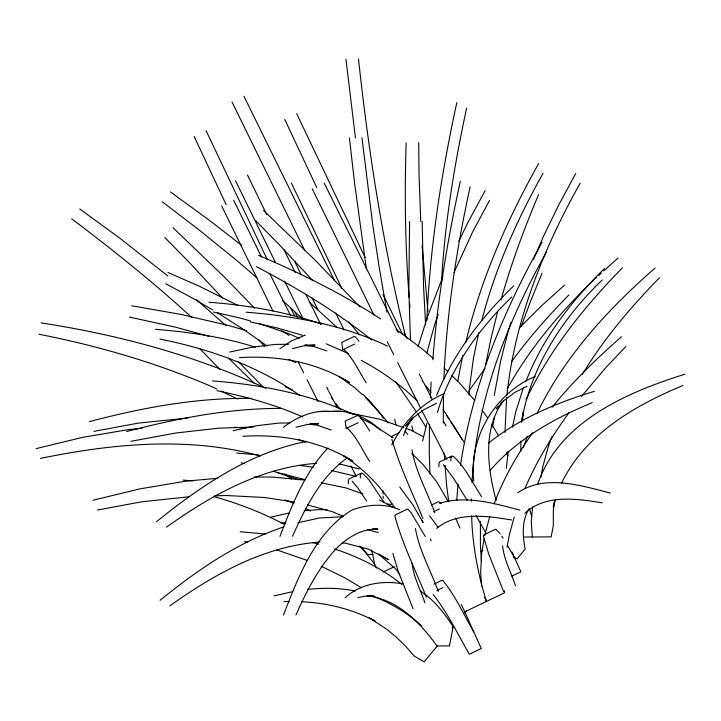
<?xml version="1.0" encoding="UTF-8"?>
<svg xmlns="http://www.w3.org/2000/svg" width="721" height="721" viewBox="0 0 721 721"><rect width="100%" height="100%" fill="white"/><g stroke="black" fill="none" stroke-linecap="round" stroke-linejoin="round"><path stroke-width="1.08" d="M480.429 521.436L480.411 545.103L481.412 561.181M360.338 478.095L360.347 474.887L361.338 473.751M450.922 460.98L450.931 457.781L451.923 456.645L449.931 457.592M520.85 451.265L520.895 441.135M429.482 424.732L429.274 452.815L429.968 474.175M412.015 563.047C413.493 576.962 420.523 589.76 424.948 602.909M502.591 545.941C504.078 559.847 511.099 572.645 515.524 585.794M443.487 394.045L443.253 423.128M406.139 142.839C404.535 194.373 405.157 246.014 409.149 297.431M409.609 221.509L408.834 289.463L410.447 340.645M426.877 320.25C429.923 246.933 441.243 174.167 456.844 102.535M430.401 397.794L431.113 382.094M441.468 281.767C444.812 223.294 454.266 165.325 466.64 108.132M443.83 379.489C446.569 314.608 456.249 250.196 470.11 186.802M469.065 394.964L469.533 387.267L473.499 358.04L478.789 332.507M472.003 482.439C476.329 400.741 506.908 322.72 546.527 251.971M506.611 397.217L504.988 432.519M456.69 500.527L458.105 483.935M432.834 359.725C437.485 299.63 447.534 240.066 460.313 181.205M532.666 506.8L531.242 521.193L532.314 536.992M522.383 421.037L523.356 412.142L521.788 420.37M506.313 468.299L508.242 451.175M460.503 465.36C472.3 386.402 503.177 311.481 542.111 242.211M494.255 395.55L500.599 361.176L508.053 331.804M506.908 395.054C514.956 320.016 543.373 248.637 580.135 183.251M554.683 500.987L553.34 510.504L553.331 525.582L551.177 536.893L523.392 537.046M484.142 538.686L481.709 552.746L480.637 572.618L481.646 586.074M484.71 535.433L489.793 516.353M507.07 547.248L509.26 535.144L514.235 517.029M540.876 477.419L542.868 466.424L548.429 446.173L551.808 436.899M554.26 501.87L553.277 507.007L555.359 499.761M457.736 381.229L462.693 355.516M485.413 365.808L491.001 338.519L497.661 311.652M492.461 427.012L494.471 417.18M422.605 441.072L426.913 423.218M512.532 427.12L515.596 412.34L523.482 387.447M521.436 422.362C530.647 367.151 562.344 318.186 602.26 279.946M465.721 342.529C480.7 279.568 507.061 219.842 538.641 163.541M506.376 454.347L506.962 452.211M537.596 484.665C558.586 421.848 626.468 392.44 684.95 374.217M426.769 353.155L434.547 325.036L438.179 314.455M481.763 320.683C495.003 268.933 517.038 219.824 543.048 173.301M523.401 447.624L527.33 436.187M500.987 300.026C511.027 264.066 524.068 229.017 538.542 194.616M418.081 346.765L427.418 316.97L442.937 276.621M508.323 330.723L511 322.206M437.386 412.529C450.58 367.935 478.6 329.155 511.685 297.061M521.139 326.658L530.007 302.676L542.012 273.286M494.128 503.88C503.528 478.438 517.065 454.645 532.81 432.618M279.973 536.289C292.005 505.097 304.595 472.625 327.947 447.975M283.443 614.959C298.665 576.358 314.735 532.783 351.875 510.062C366.827 504.43 384.996 502.979 399.677 509.837M436.629 395.36C453.473 353.47 481.664 317.042 513.839 285.741M525.97 381.31C542.706 338.176 571.447 300.675 604.414 268.636M453.987 272.592L472.634 231.928L489.559 200.366M403.4 435.592L407.041 426.715L413.178 417.135M533.513 259.506L543.102 237.155L558.487 205.413L575.728 173.491M561.434 483.449C584.668 434.52 634.624 405.562 682.796 385.537M526.033 399.677C549.465 350.127 584.172 306.767 622.403 267.842M525.023 488.297C536.541 461.287 551.998 436.115 569.23 412.394M292.528 536.217C305.416 507.611 320.106 477.942 345.927 458.799M295.998 614.887C306.299 591.544 318.15 568.581 335.355 549.501C346.738 538.109 361.086 528.484 377.822 529.034L372.586 529.061M458.772 241.373L467.902 222.528L485.143 190.596M536.839 413.818C564.183 356.787 607.839 309.318 655.074 268.023M391.764 444.857C403.273 422.776 421.208 403.021 444.641 393.468M507.16 388.943C530.016 347.837 560.722 311.643 594.591 279.198L596.258 277.693M582.37 374.289C603.747 338.942 630.632 307.236 659.49 277.792M503.195 400.894C482.502 429.788 487.486 468.199 496.174 500.482M468.767 391.161L484.981 368.386M511.631 361.663C528.844 337.879 548.384 315.87 568.905 294.898M529.322 508.485C521.571 520.436 522.572 535.676 525.149 549.087L517.002 558.919L513.325 556.819M490.208 470.425C517.146 438.9 554.35 418.279 592.211 402.642M581.487 396.46L606.01 367.395L625.873 346.513M552.097 407.266C572.844 381.562 596.664 358.508 621.466 336.743M391.368 437.178L392.341 435.998L399.317 432.663M411.7 418.721L405.59 426.093L414.097 417.053L424.408 409.447L436.493 403.291M498.202 406.527L496.174 408.978L504.682 399.939L514.992 392.341L527.078 386.186M500.924 403.246L502.276 401.606M437.296 645.989L424.182 661.815L414.386 656.218L405.734 646.34L396.478 637.31L386.627 629.136L368.873 617.564M452.211 627.982L453.635 626.261M464.802 612.787L466.866 610.299M519.499 327.821L541.092 306.254L564.498 285.137M598.763 275.422L601.278 273.16M603.783 270.898L617.987 258.073M488.775 443.064L490.451 441.567C521.058 417.63 557.414 402.462 594.365 391.332M436.665 528.367C457.465 511.333 487.09 516.038 511.631 519.967M524.816 513.289C545.482 494.02 576.773 498.671 602.206 502.852M156.637 521.589C200.762 486.008 249.836 452.545 306.389 441.45M160.107 600.26C197.437 569.932 237.957 542.102 283.966 526.844M345.251 597.655C360.779 583.397 382.86 580.306 402.94 583.875M166.434 527.186C210.847 495.399 261.02 467.361 316.564 463.342M169.904 605.856C214.317 574.069 264.49 546.031 320.034 542.012M279.973 348.658L291.563 340.844L305.325 335.076M283.443 427.328C296.637 417.08 312.95 409.907 329.948 411.421M517.804 492.74C545.238 473.994 580.991 485.603 610.354 493.02M535.216 376.353C495.048 393.378 468.551 437.548 473.796 481.15M356.967 338.582L354.768 336.482L353.66 336.689L341.709 342.403L342.79 349.757L354.741 344.043M369.693 431.032L363.726 421.659L358.238 415.152L345.179 421.073L346.26 428.427L358.211 422.713M431.528 504.988L438.503 501.663L441.171 503.682M433.447 511.829L439.422 508.972M383.094 572.032L394.198 566.724M480.736 551.547L482.755 550.583M434.006 584.136L441.973 580.324L442.982 580.648C455.645 596.105 463.801 614.779 473.814 631.975M436.917 590.499L442.901 587.642M511.91 576.088L520.877 571.807L511.982 552.106M464.279 612.066L504.43 592.869L504.385 590.67M342.79 349.757L343.791 349.415C353.515 358.707 359.022 371.585 366.178 382.824M346.26 428.427L347.27 428.085C356.994 437.368 362.492 450.255 369.657 461.494M439.657 503.285C466 495.156 494.056 503.249 519.778 510.135M292.528 348.594L303.811 345.819L315.068 345.107L305.65 345.152M295.998 427.256L307.29 424.489L318.547 423.777L310.174 423.822M89.548 421.578C142.416 407.671 196.815 397.541 251.665 398.389M36.05 448.642L82.906 437.286L128.726 429.563L141.965 428.364M126.635 431.528C177.033 418.351 228.773 408.311 281.046 408.374M93.018 500.248L139.883 488.892L185.703 481.168L217.697 478.275M270.618 517.2L289.256 512.955M274.088 595.87L292.735 591.626M297.845 522.797L319.691 517.93L342.727 516.822M229.675 352.037L252.837 347.089L275.098 344.44L288.535 344.241M233.153 430.707L256.306 425.75L278.576 423.11L289.77 422.948M357.805 597.583L365.754 596.033L373.694 595.501L367.413 595.537M93.955 431.347L138.297 423.119L187.902 418.027M131.042 441.297L175.374 433.069L218.328 428.211L253.819 426.958M40.466 458.403C112.404 443.649 188.551 436.196 260.272 455.96M97.434 510.017L141.767 501.789L189.154 496.769M304.226 510.684L318.556 509.63L327.028 509.774M307.705 589.354C323.486 587.795 339.609 587.723 355.165 591.112M214.669 495.877L225.754 495.489L264.355 497.481L294.619 502.077M239.471 357.643C277.513 355.174 316.88 362.14 349.523 382.563L339.726 376.966L354.426 387.447L362.393 394.648M242.95 436.304C280.992 433.844 320.358 440.81 352.993 461.233L344.088 456.141M330.894 411.475C349.243 409.492 367.322 417.567 380.445 430.04M318.34 411.538L342.511 411.358M254.044 477.068L271.646 476.987L304.992 480.069M373.063 554.467L367.467 554.503L361.591 547.068M280.415 522.797L285.949 522.815M283.885 601.467L289.427 601.485M387.195 504.195L392.323 504.294M338.537 464.342L341.826 464.495L359.265 468.992M342.006 543.012L345.305 543.165L368.188 549.069L388.394 559.64L378.597 554.043L395.883 569.157L399.74 574.466M367.061 595.934C397.253 598.989 420.172 622.538 436.935 645.962L449.498 645.899L453.149 626.72C444.343 613.192 434.222 599.827 420.352 591.157M301.513 601.738C327.01 602.882 352.353 609.155 375.01 621.024L371.441 618.988M236.695 453.067L258.506 454.888M183.197 480.123L193.012 480.943M240.174 531.737L265.283 534M234.685 427.229L245.798 428.256M209.027 302.243C247.231 305.1 285.282 311.634 321.593 324.099M246.104 312.193C294.529 315.951 343.313 325.036 387.42 346.035M155.529 329.308C189.217 332.066 222.996 336.842 255.27 347.207M212.497 380.913C260.569 384.617 308.939 393.657 352.821 414.251M304.884 344.971L307.002 345.179M305.569 345.539L313.707 346.513L326.793 350.902M310.057 424.327L317.177 425.183L331.263 430.067M299.999 465.433L313.22 467.208M131.673 305.785L180.665 314.365L228.503 325.459L246.69 330.777M41.097 322.891C118.397 334.805 194.76 355.201 265.806 388.313M331.272 470.462L355.552 476.239M347.378 412.529L379.597 419.207L403.724 427.634M321.287 482.809L345.99 487.928L362.771 493.795M129.519 317.096L175.816 327.235L208.883 336.319M38.934 334.211C98.498 345.981 157.088 363.005 212.866 387.123L216.859 389.052M213.434 312.013L240.057 318.006L250.584 321.043M250.52 321.963L277.143 327.956L302.396 335.238M159.936 339.068C208.585 348.82 256.55 365.475 297.602 393.864L299.332 395.189M216.913 390.683C246.212 396.793 275.341 404.661 302.712 416.963M241.111 462.828L244.374 463.621M278.198 472.778L305.082 479.663M244.581 541.498L247.853 542.291M312.436 542.571L318.772 544.166M367.422 529.665L378.201 532.522M307.561 504.943L332.318 511.658L343.52 516.371M273.241 471.219L298.62 479.762M213.452 496.472C238.128 503.348 262.201 512.604 284.813 524.654M276.711 549.889L307.2 560.424M259.001 323.468L289.112 333.841L299.233 338.293M334.616 549.014C358.725 556.936 381.869 568.427 401.75 584.289M374.01 596.501C391.368 603.585 408.113 613.165 421.794 626.089M405.824 428.364L411.069 430.203L423.624 436.917M298.458 439.621L305.803 442.18M284.912 499.878L293.826 503.411M288.779 359.409L295.853 362.645M285.119 386.916L292.329 389.998M258.524 255.333C300.819 273.241 342.205 293.69 380.625 318.952M167.948 272.448L199.618 286.345L237.533 305.253M326.189 343.791L348.468 353.578M321.178 566.264L344.746 577.782L361.365 587.714M220.86 390.971L237.858 399.146M305.65 508.62L310.544 511M360.761 418.261L370.684 423.263L393.089 437.854M361.275 360.383C381.58 371.126 400.488 384.654 416.963 400.678M379.39 499.95L392.918 507.187M256.37 266.644C296.8 287.769 336.103 311.445 371.784 339.961M165.794 283.759L193.363 298.602L212.704 309.976M217.544 312.815L244.049 329.767L267.013 346.008M281.749 330.669L289.13 335.454M396.081 329.38L422.191 348.883L433.186 358.337M344.061 456.249C364.601 469.434 381.625 487.468 394.865 507.899M170.399 191.912L209.649 220.5L241.265 245.023M79.815 209.018L119.064 237.606L167.93 276.026M162.252 201.745L199.582 230.296L235.983 259.83L257.667 278.486M71.676 218.851C113.179 250.061 153.717 282.641 192.038 317.7M284.633 473.94L291.401 479.123M309.066 301.919L337.113 327.514M196.022 299.269L225.979 325.613M365.583 397.523L380.3 413.629L383.563 418.216M282.623 300.585L301.711 318.042M263.598 210.568L315.131 260.128L360.121 307.11M173.013 227.683L224.555 277.234L254.504 308.137M228.584 358.166L254.648 383.653M238.218 361.437L263.706 387.664M444.046 367.881L447.966 371.757M451.887 375.623L460.512 384.122L474.76 400.525M362.87 394.279L369.927 401.236L388.249 422.921M411.898 453.518L423.434 464.982L436.52 481.574L448.129 501.338M255.45 220.401L278.703 244.113L312.887 280.766M443.415 464.784L453.671 478.438L467.343 500.59M164.866 237.515L188.118 261.227L222.302 297.872M352.091 481.15L358.211 488.45L366.583 501.032M200.05 348.91L219.959 369.512M359.473 546.139L365.493 552.421L374.65 564.201L376.416 568.103M429.662 515.83L437.98 527.204M433.132 594.501C447.678 612.742 457.691 634.129 469.335 654.235L481.295 648.521L461.332 604.333M399.74 487.035L413.079 505.142L423.083 522.572L422.2 520.616M404.986 431.086L407.735 434.33M348.847 321.917L359.545 334.733M258.974 339.879L264.688 346.72M499.986 533.513L495.805 529.178L483.854 534.892L483.412 536.208L488.685 553.944L503.573 591.508M422.127 380.616L423.479 382.418M426.165 386.032L430.87 392.35M357.625 339.465L358.932 341.222M331.552 397.722L333.571 400.434M335.589 403.138L340.294 409.456M482.151 410.357L487.45 417.648M395.829 381.887L416.368 411.853M443.109 409.51L464.63 443.018M446.632 415.494L449.156 419.216M451.058 422.001L462.242 439.693M501.843 536.325L503.078 538.199M417.594 413.719L425.823 426.895M384.158 502.447L368.782 479.618L362.798 473.499L361.113 473.192L349.162 478.915L348.342 480.438L348.387 483.809M481.538 496.535C472.597 482.953 465.442 467.55 453.383 456.393L451.688 456.087L439.738 461.8L438.918 463.333L438.972 466.694M507.404 545.274L514.253 557.135M491.704 424.227L498.517 435.781M425.291 536.505L411.213 513.001L407.771 508.945L395.811 514.668L394.847 515.848C402.309 543.976 415.557 570.221 426.354 597.159M476.067 515.623L485.657 532.612M443.893 421.866L445.957 425.823M446.858 459.232L421.722 410.303M350.821 465.82L356.273 476.338M432.375 399.605L423.849 382.95M419.325 374.109L422.839 380.985M328.74 391.224L332.76 399.083M333.769 401.047L337.293 407.924M420.722 408.338L397.668 362.618M326.712 387.231L328.235 390.223M398.38 332.751L324.207 183.089M318.087 401.624L307.083 379.733M393.729 354.75L387.33 341.934M298.233 362.023L303.64 372.847M290.689 315.753L269.726 273.574M334.553 280.64L243.995 96.326M335.68 312.986L344.106 329.939M403.994 332.48L406.851 338.275M305.947 294.447L320.737 324.414M402.336 333.931L383.103 294.592M373.974 315.041L312.256 188.803M304.613 250.178L232.045 102.04M295.15 272.484L283.876 249.529M303.18 318.898L284.624 281.163M261.48 256.892L233.622 200.204M273.007 311.093L221.671 205.918M294.979 312.193L297.458 317.231M247.474 174.996L266.815 214.669M275.368 262.318L235.524 180.71M290.563 307.669L294.492 315.735M365.177 257.586L296.682 113.63M341.781 288.256L291.347 182.945M267.392 259.776L206.098 130.735M312.094 297.881L317.844 309.904M294.817 261.606L301.054 274.719M316.726 187.55L284.732 119.344M226.151 204.665L194.147 136.449M484.71 597.547L486.477 601.449C477.834 573.691 472.399 544.851 471.624 515.749M430.284 538.957L431.167 540.912M506.629 452.914L508.008 455.969M455.591 518.129L459.971 528.105M422.876 518.489C412.232 492.263 399.668 466.586 391.873 439.314M434.826 512.775C427.247 491.92 415.747 471.813 411.961 449.85M438.305 591.445C430.716 570.59 419.216 550.483 415.431 528.52M412.998 608.623L398.109 571.05L392.837 553.313M529.475 508.891L531.665 516.236M411.772 425.895L413.187 431.185M405.635 336.554C383.067 245.419 368.629 152.464 358.508 59.185M394.675 419.162L395.874 424.606M371.648 549.97L374.65 564.201M386.97 312.157L379.147 267.049L372.784 225.096L361.978 137.855M366.43 269.176L354.516 182.611L349.424 137.918M355.435 137.873L345.954 59.248M448.75 501.834L446.623 485.359L445.091 465.415M427.923 311.346L422.109 245.645M444.163 453.23L444.668 459.872M409.555 303L409.879 307.452M425.588 324.315L423.515 286.003L422.173 221.437M420.758 221.527L419.054 175.221L418.694 142.767M382.923 490.812L383.049 494.002M383.139 496.138L383.221 498.265M471.336 499.004L471.372 501.239"/></g></svg>
